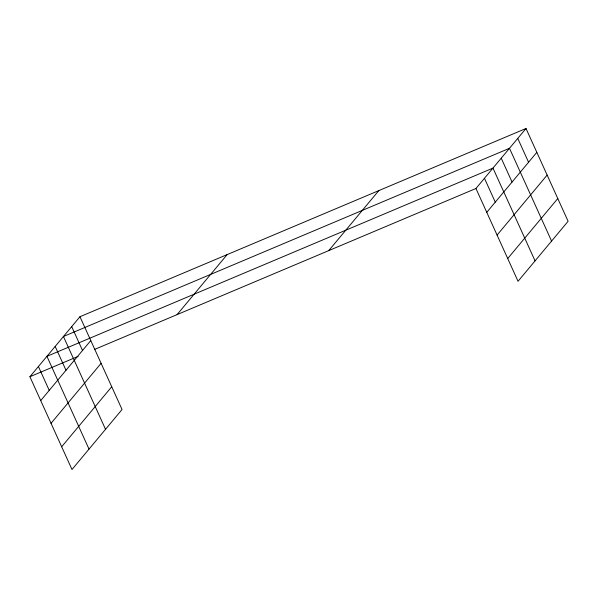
<?xml version="1.0" encoding="UTF-8"?>
<svg xmlns="http://www.w3.org/2000/svg" width="598" height="598" viewBox="0 0 598 598"><rect width="100%" height="100%" fill="white"/><g stroke="black" fill="none" stroke-linecap="round" stroke-linejoin="round"><path stroke-width="0.9" d="M79.96 316.716L122.052 409.503L71.992 469.512L29.9 376.725L79.96 316.716L526.008 128.488L568.1 221.275L518.04 281.284L475.948 188.497L526.008 128.488M40.716 400.578L90.784 340.568M51.039 423.324L101.099 363.315M61.669 446.766L111.729 386.749M177.098 314.608L227.158 254.599M328.751 250.614L378.818 190.605M486.765 212.35L536.832 152.341M497.088 235.096L547.148 175.087M507.717 258.538L557.785 198.529M29.9 376.725L78.106 356.386M94.462 349.479L475.948 188.497M517.748 138.392L528.572 162.245M551.58 241.076L509.489 148.289L63.44 336.517L105.532 429.304M501.229 158.193L512.052 182.046M535.061 260.885L492.969 168.098L46.921 356.318L89.012 449.105M484.462 178.294L495.279 202.146M71.7 326.62L82.524 350.465M55.18 346.421L66.004 370.274M38.414 366.522L49.23 390.374"/></g></svg>
